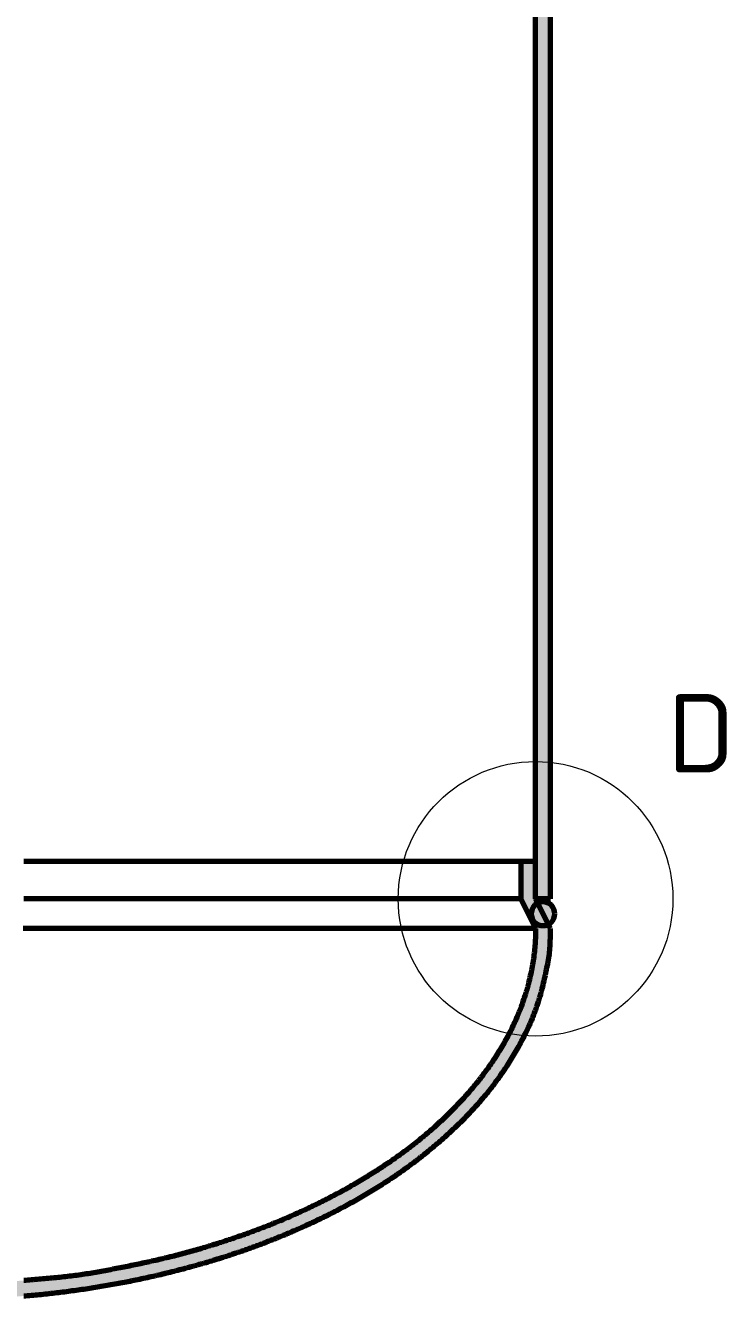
# Model space of a CAD drawing. Header units: millimetres. Extents: x 0 to 1554, y 0 to 420.
# Drawn here: x 247 to 291.7, y 148 to 229.3 of the extents above; entities that cross this region are included whole.
import ezdxf
from ezdxf.enums import TextEntityAlignment as Align

# ---------------------------------------------------------------- set-up
doc = ezdxf.new("R2010")
doc.units = ezdxf.units.MM
for name, color, linetype, lineweight in [('01-VISIBLE', 7, 'CONTINUOUS', 70), ('05-RAYADO', 8, 'CONTINUOUS', 18), ('06-TEXTO', 7, 'CONTINUOUS', 25), ('08-FINA', 5, 'CONTINUOUS', 18)]:
    doc.layers.add(name, color=color, linetype=linetype, lineweight=lineweight)
doc.styles.add('ISO3098', font='isocpeur.ttf')

msp = doc.modelspace()

# ---------------------------------------------------------------- hatches: boundary and pattern name
at = {"layer": '05-RAYADO'}
h = msp.add_hatch(color=7, dxfattribs=at)
h.dxf.hatch_style = 1
h.paths.add_polyline_path([(279.55, 309.552), (280.5, 309.552), (280.5, 173.552), (279.55, 173.552)])
h = msp.add_hatch(color=7, dxfattribs=at)
h.dxf.hatch_style = 1
h.paths.add_polyline_path([(280.5, 171.652), (280.5, 171.527), (280.499, 171.402), (280.498, 171.277), (280.496, 171.152), (280.494, 171.027), (280.491, 170.902), (280.487, 170.777), (280.482, 170.653), (280.476, 170.528), (280.468, 170.403), (280.458, 170.279), (280.447, 170.154), (280.433, 170.03), (280.416, 169.906), (280.397, 169.783), (280.376, 169.66), (280.353, 169.537), (280.329, 169.414), (280.304, 169.292), (280.279, 169.17), (280.254, 169.047), (280.228, 168.925), (280.202, 168.803), (280.175, 168.681), (280.148, 168.559), (280.121, 168.437), (280.093, 168.315), (280.064, 168.194), (280.035, 168.072), (280.005, 167.951), (279.974, 167.83), (279.943, 167.709), (279.911, 167.588), (279.878, 167.468), (279.844, 167.347), (279.81, 167.227), (279.774, 167.108), (279.737, 166.988), (279.699, 166.869), (279.66, 166.751), (279.62, 166.632), (279.578, 166.515), (279.535, 166.397), (279.492, 166.28), (279.447, 166.164), (279.401, 166.047), (279.354, 165.932), (279.306, 165.816), (279.257, 165.701), (279.207, 165.587), (279.155, 165.473), (279.103, 165.359), (279.051, 165.246), (278.997, 165.134), (278.942, 165.021), (278.887, 164.909), (278.831, 164.798), (278.774, 164.686), (278.716, 164.575), (278.658, 164.465), (278.599, 164.355), (278.54, 164.245), (278.48, 164.135), (278.419, 164.026), (278.357, 163.917), (278.295, 163.809), (278.232, 163.701), (278.169, 163.594), (278.105, 163.486), (278.04, 163.38), (277.975, 163.273), (277.908, 163.167), (277.842, 163.062), (277.774, 162.957), (277.706, 162.852), (277.637, 162.748), (277.568, 162.644), (277.498, 162.54), (277.427, 162.437), (277.355, 162.335), (277.283, 162.233), (277.21, 162.131), (277.137, 162.03), (277.063, 161.93), (276.988, 161.83), (276.913, 161.73), (276.837, 161.631), (276.761, 161.532), (276.684, 161.434), (276.606, 161.336), (276.528, 161.238), (276.449, 161.141), (276.37, 161.045), (276.29, 160.949), (276.209, 160.853), (276.128, 160.758), (276.047, 160.663), (275.965, 160.569), (275.883, 160.475), (275.8, 160.382), (275.716, 160.289), (275.632, 160.196), (275.548, 160.104), (275.463, 160.012), (275.378, 159.921), (275.292, 159.83), (275.206, 159.74), (275.119, 159.65), (275.032, 159.56), (274.945, 159.471), (274.857, 159.383), (274.768, 159.294), (274.679, 159.207), (274.59, 159.119), (274.5, 159.032), (274.41, 158.946), (274.32, 158.86), (274.229, 158.774), (274.137, 158.689), (274.046, 158.604), (273.953, 158.52), (273.861, 158.436), (273.768, 158.352), (273.675, 158.269), (273.581, 158.186), (273.487, 158.104), (273.393, 158.022), (273.298, 157.941), (273.203, 157.86), (273.107, 157.779), (273.011, 157.699), (272.915, 157.62), (272.819, 157.54), (272.722, 157.461), (272.625, 157.383), (272.527, 157.305), (272.429, 157.227), (272.331, 157.15), (272.233, 157.073), (272.134, 156.997), (272.035, 156.921), (271.935, 156.845), (271.836, 156.77), (271.736, 156.695), (271.635, 156.62), (271.535, 156.546), (271.434, 156.473), (271.333, 156.399), (271.231, 156.327), (271.129, 156.254), (271.027, 156.182), (270.925, 156.11), (270.823, 156.039), (270.72, 155.968), (270.617, 155.898), (270.513, 155.827), (270.41, 155.758), (270.306, 155.688), (270.202, 155.619), (270.097, 155.551), (269.993, 155.482), (269.888, 155.415), (269.783, 155.347), (269.677, 155.28), (269.572, 155.213), (269.466, 155.147), (269.36, 155.081), (269.253, 155.015), (269.147, 154.95), (269.04, 154.885), (268.933, 154.821), (268.826, 154.756), (268.719, 154.693), (268.611, 154.629), (268.503, 154.566), (268.395, 154.503), (268.287, 154.441), (268.178, 154.379), (268.07, 154.317), (267.961, 154.256), (267.852, 154.195), (267.743, 154.135), (267.633, 154.074), (267.523, 154.014), (267.414, 153.955), (267.304, 153.896), (267.193, 153.837), (267.083, 153.778), (266.972, 153.72), (266.862, 153.663), (266.751, 153.605), (266.64, 153.548), (266.528, 153.491), (266.417, 153.435), (266.305, 153.379), (266.193, 153.323), (266.082, 153.268), (265.969, 153.213), (265.857, 153.158), (265.745, 153.103), (265.632, 153.049), (265.519, 152.996), (265.406, 152.942), (265.293, 152.889), (265.18, 152.836), (265.067, 152.784), (264.953, 152.732), (264.839, 152.68), (264.725, 152.629), (264.612, 152.578), (264.497, 152.527), (264.383, 152.476), (264.269, 152.426), (264.154, 152.376), (264.039, 152.327), (263.925, 152.278), (263.81, 152.229), (263.695, 152.18), (263.579, 152.132), (263.464, 152.084), (263.348, 152.037), (263.233, 151.989), (263.117, 151.942), (263.001, 151.896), (262.885, 151.849), (262.769, 151.803), (262.653, 151.757), (262.536, 151.712), (262.42, 151.667), (262.303, 151.622), (262.187, 151.578), (262.07, 151.533), (261.953, 151.489), (261.836, 151.446), (261.719, 151.402), (261.601, 151.359), (261.484, 151.317), (261.366, 151.274), (261.249, 151.232), (261.131, 151.19), (261.013, 151.149), (260.895, 151.108), (260.777, 151.067), (260.659, 151.026), (260.541, 150.986), (260.423, 150.946), (260.304, 150.906), (260.186, 150.867), (260.067, 150.828), (259.948, 150.789), (259.829, 150.75), (259.711, 150.712), (259.592, 150.674), (259.472, 150.636), (259.353, 150.599), (259.234, 150.562), (259.115, 150.525), (258.995, 150.488), (258.876, 150.452), (258.756, 150.416), (258.636, 150.38), (258.517, 150.345), (258.397, 150.31), (258.277, 150.275), (258.157, 150.24), (258.037, 150.206), (257.916, 150.172), (257.796, 150.138), (257.676, 150.105), (257.555, 150.071), (257.435, 150.039), (257.314, 150.006), (257.194, 149.974), (257.073, 149.941), (256.952, 149.91), (256.831, 149.878), (256.71, 149.847), (256.589, 149.816), (256.468, 149.785), (256.347, 149.755), (256.226, 149.725), (256.104, 149.695), (255.983, 149.665), (255.862, 149.636), (255.74, 149.607), (255.619, 149.578), (255.497, 149.549), (255.375, 149.521), (255.253, 149.493), (255.132, 149.465), (255.01, 149.438), (254.888, 149.411), (254.766, 149.384), (254.644, 149.357), (254.522, 149.331), (254.4, 149.305), (254.277, 149.279), (254.155, 149.253), (254.033, 149.228), (253.91, 149.203), (253.788, 149.178), (253.665, 149.153), (253.543, 149.129), (253.42, 149.105), (253.298, 149.081), (253.175, 149.058), (253.052, 149.034), (252.93, 149.012), (252.807, 148.989), (252.684, 148.966), (252.561, 148.944), (252.438, 148.922), (252.315, 148.9), (252.192, 148.879), (252.069, 148.858), (251.946, 148.837), (251.822, 148.816), (251.699, 148.796), (251.576, 148.776), (251.452, 148.756), (251.329, 148.736), (251.206, 148.717), (251.082, 148.698), (250.959, 148.679), (250.835, 148.66), (250.712, 148.642), (250.588, 148.624), (250.464, 148.606), (250.341, 148.588), (250.217, 148.571), (250.093, 148.554), (249.969, 148.537), (249.846, 148.52), (249.722, 148.504), (249.598, 148.488), (249.474, 148.472), (249.35, 148.456), (249.226, 148.441), (249.102, 148.426), (248.978, 148.411), (248.854, 148.397), (248.73, 148.382), (248.606, 148.368), (248.482, 148.354), (248.357, 148.341), (248.233, 148.327), (248.109, 148.314), (247.985, 148.301), (247.86, 148.289), (247.736, 148.276), (247.612, 148.264), (247.487, 148.253), (247.363, 148.241), (247.239, 148.23), (247.114, 148.218), (246.99, 148.208), (246.865, 148.197), (246.741, 148.187), (246.616, 148.176), (246.492, 148.167), (246.367, 148.157), (246.243, 148.148), (246.118, 148.138), (245.993, 148.129), (245.869, 148.121), (245.744, 148.112), (245.62, 148.104), (245.495, 148.096), (245.37, 148.089), (245.246, 148.081), (245.121, 148.074), (244.996, 148.067), (244.871, 148.06), (244.747, 148.054), (244.622, 148.048), (244.497, 148.042), (244.372, 148.036), (244.247, 148.031), (244.123, 148.025), (243.998, 148.02), (243.873, 148.016), (243.748, 148.011), (243.623, 148.007), (243.498, 148.003), (243.374, 147.999), (243.249, 147.996), (243.124, 147.992), (242.999, 147.989), (242.874, 147.986), (242.749, 147.984), (242.624, 147.982), (242.499, 147.98), (242.374, 147.978), (242.25, 147.976), (242.125, 147.975), (242, 147.974), (241.875, 147.973), (241.75, 147.972), (241.625, 147.972), (241.5, 147.972), (241.375, 147.972), (241.25, 147.972), (241.125, 147.973), (241, 147.974), (240.875, 147.975), (240.75, 147.976), (240.626, 147.978), (240.501, 147.98), (240.376, 147.982), (240.251, 147.984), (240.126, 147.986), (240.001, 147.989), (239.876, 147.992), (239.751, 147.996), (239.626, 147.999), (239.502, 148.003), (239.377, 148.007), (239.252, 148.011), (239.127, 148.016), (239.002, 148.02), (238.877, 148.025), (238.753, 148.031), (238.628, 148.036), (238.503, 148.042), (238.378, 148.048), (238.253, 148.054), (238.129, 148.06), (238.004, 148.067), (237.879, 148.074), (237.754, 148.081), (237.63, 148.089), (237.505, 148.096), (237.38, 148.104), (237.256, 148.112), (237.131, 148.121), (237.007, 148.129), (236.882, 148.138), (236.757, 148.148), (236.633, 148.157), (236.508, 148.167), (236.384, 148.176), (236.259, 148.187), (236.135, 148.197), (236.01, 148.208), (235.886, 148.218), (235.761, 148.23), (235.637, 148.241), (235.513, 148.253), (235.388, 148.264), (235.264, 148.276), (235.14, 148.289), (235.015, 148.301), (234.891, 148.314), (234.767, 148.327), (234.643, 148.341), (234.518, 148.354), (234.394, 148.368), (234.27, 148.382), (234.146, 148.397), (234.022, 148.411), (233.898, 148.426), (233.774, 148.441), (233.65, 148.456), (233.526, 148.472), (233.402, 148.488), (233.278, 148.504), (233.154, 148.52), (233.031, 148.537), (232.907, 148.554), (232.783, 148.571), (232.659, 148.588), (232.536, 148.606), (232.412, 148.624), (232.288, 148.642), (232.165, 148.66), (232.041, 148.679), (231.918, 148.698), (231.794, 148.717), (231.671, 148.736), (231.548, 148.756), (231.424, 148.776), (231.301, 148.796), (231.178, 148.816), (231.054, 148.837), (230.931, 148.858), (230.808, 148.879), (230.685, 148.9), (230.562, 148.922), (230.439, 148.944), (230.316, 148.966), (230.193, 148.989), (230.07, 149.012), (229.948, 149.034), (229.825, 149.058), (229.702, 149.081), (229.58, 149.105), (229.457, 149.129), (229.335, 149.153), (229.212, 149.178), (229.09, 149.203), (228.967, 149.228), (228.845, 149.253), (228.723, 149.279), (228.6, 149.305), (228.478, 149.331), (228.356, 149.357), (228.234, 149.384), (228.112, 149.411), (227.99, 149.438), (227.868, 149.465), (227.747, 149.493), (227.625, 149.521), (227.503, 149.549), (227.381, 149.578), (227.26, 149.607), (227.138, 149.636), (227.017, 149.665), (226.896, 149.695), (226.774, 149.725), (226.653, 149.755), (226.532, 149.785), (226.411, 149.816), (226.29, 149.847), (226.169, 149.878), (226.048, 149.91), (225.927, 149.941), (225.806, 149.974), (225.686, 150.006), (225.565, 150.039), (225.445, 150.071), (225.324, 150.105), (225.204, 150.138), (225.084, 150.172), (224.963, 150.206), (224.843, 150.24), (224.723, 150.275), (224.603, 150.31), (224.483, 150.345), (224.364, 150.38), (224.244, 150.416), (224.124, 150.452), (224.005, 150.488), (223.885, 150.525), (223.766, 150.562), (223.647, 150.599), (223.528, 150.636), (223.408, 150.674), (223.289, 150.712), (223.171, 150.75), (223.052, 150.789), (222.933, 150.828), (222.814, 150.867), (222.696, 150.906), (222.577, 150.946), (222.459, 150.986), (222.341, 151.026), (222.223, 151.067), (222.105, 151.108), (221.987, 151.149), (221.869, 151.19), (221.751, 151.232), (221.634, 151.274), (221.516, 151.317), (221.399, 151.359), (221.281, 151.402), (221.164, 151.446), (221.047, 151.489), (220.93, 151.533), (220.813, 151.578), (220.697, 151.622), (220.58, 151.667), (220.464, 151.712), (220.347, 151.757), (220.231, 151.803), (220.115, 151.849), (219.999, 151.896), (219.883, 151.942), (219.767, 151.989), (219.652, 152.037), (219.536, 152.084), (219.421, 152.132), (219.305, 152.18), (219.19, 152.229), (219.075, 152.278), (218.961, 152.327), (218.846, 152.376), (218.731, 152.426), (218.617, 152.476), (218.503, 152.527), (218.388, 152.578), (218.275, 152.629), (218.161, 152.68), (218.047, 152.732), (217.933, 152.784), (217.82, 152.836), (217.707, 152.889), (217.594, 152.942), (217.481, 152.996), (217.368, 153.049), (217.255, 153.103), (217.143, 153.158), (217.031, 153.213), (216.918, 153.268), (216.807, 153.323), (216.695, 153.379), (216.583, 153.435), (216.472, 153.491), (216.36, 153.548), (216.249, 153.605), (216.138, 153.663), (216.028, 153.72), (215.917, 153.778), (215.807, 153.837), (215.696, 153.896), (215.586, 153.955), (215.477, 154.014), (215.367, 154.074), (215.257, 154.135), (215.148, 154.195), (215.039, 154.256), (214.93, 154.317), (214.822, 154.379), (214.713, 154.441), (214.605, 154.503), (214.497, 154.566), (214.389, 154.629), (214.281, 154.693), (214.174, 154.756), (214.067, 154.821), (213.96, 154.885), (213.853, 154.95), (213.747, 155.015), (213.64, 155.081), (213.534, 155.147), (213.428, 155.213), (213.323, 155.28), (213.217, 155.347), (213.112, 155.415), (213.007, 155.482), (212.903, 155.551), (212.798, 155.619), (212.694, 155.688), (212.59, 155.758), (212.487, 155.827), (212.383, 155.898), (212.28, 155.968), (212.177, 156.039), (212.075, 156.11), (211.973, 156.182), (211.871, 156.254), (211.769, 156.327), (211.667, 156.399), (211.566, 156.473), (211.465, 156.546), (211.365, 156.62), (211.264, 156.695), (211.164, 156.77), (211.065, 156.845), (210.965, 156.921), (210.866, 156.997), (210.767, 157.073), (210.669, 157.15), (210.571, 157.227), (210.473, 157.305), (210.375, 157.383), (210.278, 157.461), (210.181, 157.54), (210.085, 157.62), (209.989, 157.699), (209.893, 157.779), (209.797, 157.86), (209.702, 157.941), (209.607, 158.022), (209.513, 158.104), (209.419, 158.186), (209.325, 158.269), (209.232, 158.352), (209.139, 158.436), (209.047, 158.52), (208.954, 158.604), (208.863, 158.689), (208.771, 158.774), (208.68, 158.86), (208.59, 158.946), (208.5, 159.032), (208.41, 159.119), (208.321, 159.207), (208.232, 159.294), (208.143, 159.383), (208.055, 159.471), (207.968, 159.56), (207.881, 159.65), (207.794, 159.74), (207.708, 159.83), (207.622, 159.921), (207.537, 160.012), (207.452, 160.104), (207.368, 160.196), (207.284, 160.289), (207.2, 160.382), (207.117, 160.475), (207.035, 160.569), (206.953, 160.663), (206.872, 160.758), (206.791, 160.853), (206.71, 160.949), (206.63, 161.045), (206.551, 161.141), (206.472, 161.238), (206.394, 161.336), (206.316, 161.434), (206.239, 161.532), (206.163, 161.631), (206.087, 161.73), (206.012, 161.83), (205.937, 161.93), (205.863, 162.03), (205.79, 162.131), (205.717, 162.233), (205.645, 162.335), (205.573, 162.437), (205.502, 162.54), (205.432, 162.644), (205.363, 162.748), (205.294, 162.852), (205.226, 162.957), (205.158, 163.062), (205.092, 163.167), (205.025, 163.273), (204.96, 163.38), (204.895, 163.486), (204.831, 163.594), (204.768, 163.701), (204.705, 163.809), (204.643, 163.917), (204.581, 164.026), (204.52, 164.135), (204.46, 164.245), (204.401, 164.355), (204.342, 164.465), (204.284, 164.575), (204.226, 164.686), (204.169, 164.798), (204.113, 164.909), (204.058, 165.021), (204.003, 165.134), (203.949, 165.246), (203.897, 165.359), (203.845, 165.473), (203.793, 165.587), (203.743, 165.701), (203.694, 165.816), (203.646, 165.932), (203.599, 166.047), (203.553, 166.164), (203.508, 166.28), (203.465, 166.397), (203.422, 166.515), (203.38, 166.632), (203.34, 166.751), (203.301, 166.869), (203.263, 166.988), (203.226, 167.108), (203.19, 167.227), (203.156, 167.347), (203.122, 167.468), (203.089, 167.588), (203.057, 167.709), (203.026, 167.83), (202.995, 167.951), (202.965, 168.072), (202.936, 168.194), (202.907, 168.315), (202.879, 168.437), (202.852, 168.559), (202.825, 168.681), (202.798, 168.803), (202.772, 168.925), (202.746, 169.047), (202.721, 169.17), (202.696, 169.292), (202.671, 169.414), (202.647, 169.537), (202.624, 169.66), (202.603, 169.783), (202.584, 169.906), (202.567, 170.03), (202.553, 170.154), (202.542, 170.279), (202.532, 170.403), (202.524, 170.528), (202.518, 170.653), (202.513, 170.777), (202.509, 170.902), (202.506, 171.027), (202.504, 171.152), (202.502, 171.277), (202.501, 171.402), (202.5, 171.527), (202.5, 171.652), (203.45, 173.552), (203.45, 175.927), (204.4, 175.927), (204.4, 173.552), (203.45, 171.652), (203.451, 171.53), (203.452, 171.409), (203.455, 171.288), (203.459, 171.166), (203.463, 171.045), (203.469, 170.924), (203.476, 170.802), (203.484, 170.681), (203.494, 170.56), (203.504, 170.439), (203.515, 170.318), (203.528, 170.197), (203.541, 170.077), (203.556, 169.956), (203.571, 169.836), (203.588, 169.715), (203.606, 169.595), (203.625, 169.475), (203.645, 169.356), (203.666, 169.236), (203.688, 169.116), (203.711, 168.997), (203.735, 168.878), (203.76, 168.759), (203.786, 168.641), (203.813, 168.522), (203.841, 168.404), (203.87, 168.286), (203.9, 168.169), (203.931, 168.051), (203.963, 167.934), (203.996, 167.817), (204.029, 167.701), (204.064, 167.584), (204.1, 167.468), (204.137, 167.352), (204.175, 167.237), (204.213, 167.122), (204.253, 167.007), (204.293, 166.893), (204.335, 166.778), (204.377, 166.665), (204.42, 166.551), (204.464, 166.438), (204.509, 166.325), (204.555, 166.213), (204.602, 166.101), (204.65, 165.989), (204.698, 165.878), (204.747, 165.767), (204.798, 165.656), (204.849, 165.546), (204.9, 165.436), (204.953, 165.327), (205.006, 165.218), (205.06, 165.109), (205.115, 165.001), (205.171, 164.893), (205.228, 164.785), (205.285, 164.678), (205.343, 164.572), (205.402, 164.465), (205.461, 164.359), (205.522, 164.254), (205.583, 164.149), (205.644, 164.044), (205.707, 163.94), (205.77, 163.836), (205.834, 163.733), (205.898, 163.63), (205.963, 163.528), (206.029, 163.426), (206.096, 163.324), (206.163, 163.223), (206.231, 163.122), (206.299, 163.022), (206.368, 162.922), (206.438, 162.823), (206.508, 162.724), (206.579, 162.625), (206.651, 162.527), (206.723, 162.429), (206.795, 162.332), (206.869, 162.235), (206.943, 162.139), (207.017, 162.043), (207.092, 161.947), (207.168, 161.852), (207.244, 161.758), (207.321, 161.664), (207.398, 161.57), (207.475, 161.477), (207.554, 161.384), (207.633, 161.291), (207.712, 161.199), (207.792, 161.108), (207.872, 161.017), (207.953, 160.926), (208.034, 160.836), (208.116, 160.746), (208.198, 160.657), (208.281, 160.568), (208.364, 160.479), (208.447, 160.391), (208.532, 160.304), (208.616, 160.216), (208.701, 160.13), (208.786, 160.043), (208.872, 159.957), (208.959, 159.872), (209.045, 159.787), (209.132, 159.702), (209.22, 159.618), (209.308, 159.534), (209.396, 159.451), (209.485, 159.368), (209.574, 159.286), (209.663, 159.204), (209.753, 159.122), (209.844, 159.041), (209.934, 158.96), (210.025, 158.879), (210.117, 158.799), (210.208, 158.72), (210.3, 158.641), (210.393, 158.562), (210.486, 158.484), (210.579, 158.406), (210.672, 158.328), (210.766, 158.251), (210.86, 158.174), (210.955, 158.098), (211.049, 158.022), (211.145, 157.947), (211.24, 157.872), (211.336, 157.797), (211.432, 157.723), (211.528, 157.649), (211.625, 157.575), (211.722, 157.502), (211.819, 157.429), (211.917, 157.357), (212.014, 157.285), (212.112, 157.213), (212.211, 157.142), (212.31, 157.071), (212.408, 157.001), (212.508, 156.931), (212.607, 156.861), (212.707, 156.792), (212.807, 156.723), (212.907, 156.655), (213.008, 156.587), (213.109, 156.519), (213.21, 156.452), (213.311, 156.385), (213.412, 156.318), (213.514, 156.252), (213.616, 156.186), (213.718, 156.12), (213.821, 156.055), (213.924, 155.99), (214.026, 155.926), (214.13, 155.862), (214.233, 155.798), (214.337, 155.735), (214.44, 155.672), (214.545, 155.609), (214.649, 155.547), (214.753, 155.485), (214.858, 155.423), (214.963, 155.362), (215.068, 155.301), (215.173, 155.241), (215.279, 155.181), (215.384, 155.121), (215.49, 155.061), (215.596, 155.002), (215.703, 154.944), (215.809, 154.885), (215.916, 154.827), (216.022, 154.769), (216.129, 154.712), (216.237, 154.655), (216.344, 154.598), (216.452, 154.542), (216.559, 154.486), (216.667, 154.43), (216.775, 154.375), (216.883, 154.319), (216.992, 154.265), (217.1, 154.21), (217.209, 154.156), (217.318, 154.102), (217.427, 154.049), (217.536, 153.996), (217.646, 153.943), (217.755, 153.891), (217.865, 153.839), (217.975, 153.787), (218.085, 153.735), (218.195, 153.684), (218.305, 153.633), (218.415, 153.583), (218.526, 153.532), (218.637, 153.482), (218.748, 153.433), (218.859, 153.384), (218.97, 153.335), (219.081, 153.286), (219.192, 153.238), (219.304, 153.19), (219.416, 153.142), (219.527, 153.094), (219.639, 153.047), (219.751, 153.001), (219.863, 152.954), (219.976, 152.908), (220.088, 152.862), (220.201, 152.817), (220.314, 152.771), (220.426, 152.726), (220.539, 152.682), (220.652, 152.637), (220.765, 152.593), (220.879, 152.55), (220.992, 152.506), (221.106, 152.463), (221.219, 152.42), (221.333, 152.377), (221.447, 152.335), (221.561, 152.293), (221.675, 152.251), (221.789, 152.21), (221.903, 152.169), (222.018, 152.128), (222.132, 152.087), (222.247, 152.047), (222.361, 152.007), (222.476, 151.967), (222.591, 151.928), (222.706, 151.889), (222.821, 151.85), (222.936, 151.811), (223.051, 151.773), (223.166, 151.735), (223.282, 151.697), (223.397, 151.659), (223.513, 151.622), (223.628, 151.585), (223.744, 151.548), (223.86, 151.512), (223.976, 151.475), (224.092, 151.439), (224.208, 151.404), (224.324, 151.368), (224.44, 151.333), (224.557, 151.298), (224.673, 151.264), (224.79, 151.229), (224.906, 151.195), (225.023, 151.161), (225.139, 151.128), (225.256, 151.095), (225.373, 151.062), (225.49, 151.029), (225.607, 150.997), (225.724, 150.965), (225.842, 150.933), (225.959, 150.902), (226.076, 150.871), (226.194, 150.84), (226.311, 150.81), (226.429, 150.779), (226.547, 150.749), (226.664, 150.72), (226.782, 150.69), (226.9, 150.661), (227.018, 150.633), (227.136, 150.604), (227.254, 150.576), (227.372, 150.548), (227.491, 150.521), (227.609, 150.493), (227.727, 150.466), (227.846, 150.44), (227.964, 150.413), (228.083, 150.387), (228.201, 150.36), (228.32, 150.335), (228.439, 150.309), (228.558, 150.283), (228.676, 150.258), (228.795, 150.233), (228.914, 150.208), (229.033, 150.183), (229.152, 150.159), (229.271, 150.134), (229.39, 150.11), (229.509, 150.086), (229.628, 150.062), (229.747, 150.039), (229.866, 150.015), (229.985, 149.992), (230.104, 149.968), (230.224, 149.945), (230.343, 149.922), (230.462, 149.899), (230.581, 149.876), (230.701, 149.854), (230.82, 149.831), (230.939, 149.809), (231.059, 149.787), (231.178, 149.765), (231.298, 149.744), (231.417, 149.722), (231.537, 149.702), (231.657, 149.681), (231.776, 149.661), (231.896, 149.641), (232.016, 149.622), (232.136, 149.603), (232.256, 149.585), (232.376, 149.567), (232.496, 149.549), (232.617, 149.532), (232.737, 149.515), (232.857, 149.499), (232.978, 149.483), (233.098, 149.468), (233.219, 149.453), (233.339, 149.438), (233.46, 149.424), (233.58, 149.411), (233.701, 149.397), (233.822, 149.384), (233.943, 149.372), (234.064, 149.36), (234.184, 149.348), (234.305, 149.337), (234.426, 149.325), (234.547, 149.315), (234.668, 149.304), (234.789, 149.293), (234.91, 149.283), (235.031, 149.273), (235.152, 149.263), (235.273, 149.253), (235.394, 149.243), (235.515, 149.234), (235.636, 149.224), (235.757, 149.215), (235.878, 149.205), (236, 149.196), (236.121, 149.187), (236.242, 149.177), (236.363, 149.168), (236.484, 149.159), (236.605, 149.149), (236.726, 149.14), (236.847, 149.13), (236.968, 149.12), (237.089, 149.11), (237.21, 149.099), (237.331, 149.088), (237.452, 149.076), (237.572, 149.062), (237.693, 149.046), (237.81, 149.016), (237.858, 148.956), (237.979, 148.947), (238.1, 148.942), (238.221, 148.938), (238.343, 148.936), (238.464, 148.934), (238.586, 148.932), (238.707, 148.931), (238.828, 148.929), (238.95, 148.928), (239.071, 148.928), (239.193, 148.927), (239.314, 148.926), (239.436, 148.925), (239.557, 148.925), (239.678, 148.924), (239.8, 148.924), (239.921, 148.924), (240.043, 148.923), (240.164, 148.923), (240.286, 148.923), (240.407, 148.923), (240.529, 148.922), (240.65, 148.922), (240.771, 148.922), (240.893, 148.922), (241.014, 148.922), (241.136, 148.922), (241.257, 148.922), (241.379, 148.922), (241.5, 148.922), (241.621, 148.922), (241.743, 148.922), (241.864, 148.922), (241.986, 148.922), (242.107, 148.922), (242.228, 148.922), (242.35, 148.922), (242.471, 148.922), (242.593, 148.923), (242.714, 148.923), (242.836, 148.923), (242.957, 148.923), (243.079, 148.924), (243.2, 148.924), (243.321, 148.924), (243.443, 148.925), (243.564, 148.925), (243.686, 148.926), (243.807, 148.927), (243.929, 148.928), (244.05, 148.928), (244.171, 148.929), (244.293, 148.931), (244.414, 148.932), (244.536, 148.934), (244.657, 148.936), (244.779, 148.938), (244.9, 148.942), (245.021, 148.947), (245.142, 148.956), (245.19, 149.016), (245.307, 149.046), (245.427, 149.062), (245.548, 149.076), (245.669, 149.088), (245.79, 149.099), (245.911, 149.11), (246.032, 149.12), (246.153, 149.13), (246.274, 149.14), (246.395, 149.149), (246.516, 149.159), (246.637, 149.168), (246.758, 149.177), (246.879, 149.187), (247, 149.196), (247.121, 149.205), (247.243, 149.215), (247.364, 149.224), (247.485, 149.234), (247.606, 149.243), (247.727, 149.253), (247.848, 149.263), (247.969, 149.273), (248.09, 149.283), (248.211, 149.293), (248.332, 149.304), (248.453, 149.315), (248.574, 149.325), (248.695, 149.337), (248.816, 149.348), (248.936, 149.36), (249.057, 149.372), (249.178, 149.384), (249.299, 149.397), (249.419, 149.411), (249.54, 149.424), (249.661, 149.438), (249.781, 149.453), (249.902, 149.468), (250.022, 149.483), (250.143, 149.499), (250.263, 149.515), (250.383, 149.532), (250.504, 149.549), (250.624, 149.567), (250.744, 149.585), (250.864, 149.603), (250.984, 149.622), (251.104, 149.641), (251.223, 149.661), (251.343, 149.681), (251.463, 149.702), (251.583, 149.722), (251.702, 149.744), (251.822, 149.765), (251.941, 149.787), (252.061, 149.809), (252.18, 149.831), (252.299, 149.854), (252.419, 149.876), (252.538, 149.899), (252.657, 149.922), (252.776, 149.945), (252.895, 149.968), (253.015, 149.992), (253.134, 150.015), (253.253, 150.039), (253.372, 150.062), (253.491, 150.086), (253.61, 150.11), (253.729, 150.134), (253.848, 150.159), (253.967, 150.183), (254.086, 150.208), (254.205, 150.233), (254.324, 150.258), (254.442, 150.283), (254.561, 150.309), (254.68, 150.334), (254.798, 150.36), (254.917, 150.387), (255.036, 150.413), (255.154, 150.439), (255.272, 150.466), (255.391, 150.493), (255.509, 150.521), (255.627, 150.548), (255.746, 150.576), (255.864, 150.604), (255.982, 150.633), (256.1, 150.661), (256.218, 150.69), (256.336, 150.72), (256.453, 150.749), (256.571, 150.779), (256.689, 150.81), (256.806, 150.84), (256.924, 150.871), (257.041, 150.902), (257.158, 150.933), (257.276, 150.965), (257.393, 150.997), (257.51, 151.029), (257.627, 151.062), (257.744, 151.095), (257.86, 151.128), (257.977, 151.161), (258.094, 151.195), (258.21, 151.229), (258.327, 151.264), (258.443, 151.298), (258.56, 151.333), (258.676, 151.368), (258.792, 151.404), (258.908, 151.439), (259.024, 151.475), (259.14, 151.512), (259.256, 151.548), (259.371, 151.585), (259.487, 151.622), (259.603, 151.659), (259.718, 151.697), (259.834, 151.735), (259.949, 151.773), (260.064, 151.811), (260.179, 151.85), (260.294, 151.889), (260.409, 151.928), (260.524, 151.967), (260.639, 152.007), (260.753, 152.047), (260.868, 152.087), (260.982, 152.128), (261.097, 152.169), (261.211, 152.21), (261.325, 152.251), (261.439, 152.293), (261.553, 152.335), (261.667, 152.377), (261.781, 152.42), (261.894, 152.463), (262.008, 152.506), (262.121, 152.549), (262.234, 152.593), (262.348, 152.637), (262.461, 152.682), (262.574, 152.726), (262.686, 152.771), (262.799, 152.816), (262.912, 152.862), (263.024, 152.908), (263.136, 152.954), (263.249, 153.001), (263.361, 153.047), (263.473, 153.094), (263.584, 153.142), (263.696, 153.19), (263.808, 153.238), (263.919, 153.286), (264.03, 153.335), (264.141, 153.384), (264.252, 153.433), (264.363, 153.482), (264.474, 153.532), (264.584, 153.583), (264.695, 153.633), (264.805, 153.684), (264.915, 153.735), (265.025, 153.787), (265.135, 153.839), (265.245, 153.891), (265.354, 153.943), (265.464, 153.996), (265.573, 154.049), (265.682, 154.102), (265.791, 154.156), (265.899, 154.21), (266.008, 154.265), (266.116, 154.319), (266.225, 154.375), (266.333, 154.43), (266.441, 154.486), (266.548, 154.542), (266.656, 154.598), (266.763, 154.655), (266.87, 154.712), (266.977, 154.769), (267.084, 154.827), (267.191, 154.885), (267.297, 154.944), (267.404, 155.002), (267.51, 155.061), (267.616, 155.121), (267.721, 155.181), (267.827, 155.241), (267.932, 155.301), (268.037, 155.362), (268.142, 155.423), (268.247, 155.485), (268.351, 155.547), (268.455, 155.609), (268.559, 155.672), (268.663, 155.735), (268.767, 155.798), (268.87, 155.862), (268.973, 155.926), (269.076, 155.99), (269.179, 156.055), (269.282, 156.12), (269.384, 156.186), (269.486, 156.252), (269.588, 156.318), (269.689, 156.385), (269.79, 156.452), (269.891, 156.519), (269.992, 156.587), (270.093, 156.655), (270.193, 156.723), (270.293, 156.792), (270.393, 156.861), (270.492, 156.931), (270.591, 157.001), (270.69, 157.071), (270.789, 157.142), (270.887, 157.213), (270.986, 157.285), (271.083, 157.357), (271.181, 157.429), (271.278, 157.502), (271.375, 157.575), (271.472, 157.649), (271.568, 157.723), (271.664, 157.797), (271.76, 157.872), (271.855, 157.947), (271.95, 158.022), (272.045, 158.098), (272.14, 158.174), (272.234, 158.251), (272.328, 158.328), (272.421, 158.406), (272.514, 158.484), (272.607, 158.562), (272.7, 158.641), (272.792, 158.72), (272.883, 158.799), (272.975, 158.879), (273.066, 158.96), (273.156, 159.041), (273.247, 159.122), (273.337, 159.204), (273.426, 159.286), (273.515, 159.368), (273.604, 159.451), (273.692, 159.534), (273.78, 159.618), (273.868, 159.702), (273.955, 159.787), (274.041, 159.872), (274.128, 159.957), (274.214, 160.043), (274.299, 160.13), (274.384, 160.216), (274.468, 160.304), (274.553, 160.391), (274.636, 160.479), (274.719, 160.568), (274.802, 160.657), (274.884, 160.746), (274.966, 160.836), (275.047, 160.926), (275.128, 161.017), (275.208, 161.108), (275.288, 161.199), (275.367, 161.291), (275.446, 161.384), (275.524, 161.476), (275.602, 161.57), (275.679, 161.664), (275.756, 161.758), (275.832, 161.852), (275.908, 161.947), (275.983, 162.043), (276.057, 162.139), (276.131, 162.235), (276.204, 162.332), (276.277, 162.429), (276.349, 162.527), (276.421, 162.625), (276.492, 162.724), (276.562, 162.823), (276.632, 162.922), (276.701, 163.022), (276.769, 163.122), (276.837, 163.223), (276.904, 163.324), (276.971, 163.426), (277.037, 163.528), (277.102, 163.63), (277.166, 163.733), (277.23, 163.836), (277.293, 163.94), (277.356, 164.044), (277.417, 164.149), (277.478, 164.254), (277.539, 164.359), (277.598, 164.465), (277.657, 164.571), (277.715, 164.678), (277.772, 164.785), (277.829, 164.893), (277.885, 165.001), (277.94, 165.109), (277.994, 165.218), (278.047, 165.327), (278.1, 165.436), (278.151, 165.546), (278.202, 165.656), (278.253, 165.767), (278.302, 165.878), (278.35, 165.989), (278.398, 166.101), (278.445, 166.213), (278.491, 166.325), (278.536, 166.438), (278.58, 166.551), (278.623, 166.665), (278.665, 166.778), (278.707, 166.893), (278.747, 167.007), (278.787, 167.122), (278.825, 167.237), (278.863, 167.352), (278.9, 167.468), (278.936, 167.584), (278.971, 167.701), (279.004, 167.817), (279.037, 167.934), (279.069, 168.051), (279.1, 168.169), (279.13, 168.286), (279.159, 168.404), (279.187, 168.522), (279.214, 168.641), (279.24, 168.759), (279.265, 168.878), (279.289, 168.997), (279.312, 169.116), (279.334, 169.236), (279.355, 169.356), (279.375, 169.475), (279.394, 169.595), (279.412, 169.715), (279.429, 169.836), (279.444, 169.956), (279.459, 170.077), (279.472, 170.197), (279.485, 170.318), (279.496, 170.439), (279.506, 170.56), (279.516, 170.681), (279.524, 170.802), (279.531, 170.924), (279.537, 171.045), (279.541, 171.166), (279.545, 171.288), (279.548, 171.409), (279.549, 171.53), (279.55, 171.652), (278.6, 173.552), (278.6, 175.927), (279.55, 175.927), (279.55, 173.552)])
h = msp.add_hatch(color=7, dxfattribs=at)
h.dxf.hatch_style = 1
h.paths.add_polyline_path([(280.785, 172.602), (280.784, 172.562), (280.781, 172.522), (280.775, 172.482), (280.768, 172.442), (280.759, 172.403), (280.747, 172.365), (280.734, 172.327), (280.718, 172.29), (280.701, 172.254), (280.682, 172.219), (280.66, 172.185), (280.637, 172.152), (280.613, 172.12), (280.587, 172.09), (280.559, 172.061), (280.53, 172.033), (280.499, 172.008), (280.467, 171.983), (280.434, 171.961), (280.399, 171.94), (280.364, 171.921), (280.327, 171.905), (280.29, 171.89), (280.252, 171.877), (280.214, 171.866), (280.174, 171.857), (280.135, 171.85), (280.095, 171.845), (280.055, 171.842), (280.015, 171.842), (279.975, 171.843), (279.935, 171.847), (279.895, 171.853), (279.856, 171.861), (279.817, 171.871), (279.779, 171.883), (279.741, 171.897), (279.704, 171.913), (279.668, 171.931), (279.633, 171.95), (279.6, 171.972), (279.567, 171.995), (279.536, 172.02), (279.506, 172.047), (279.477, 172.075), (279.45, 172.105), (279.425, 172.136), (279.401, 172.168), (279.379, 172.202), (279.359, 172.236), (279.34, 172.272), (279.324, 172.309), (279.309, 172.346), (279.297, 172.384), (279.286, 172.423), (279.278, 172.462), (279.272, 172.502), (279.267, 172.542), (279.265, 172.582), (279.265, 172.622), (279.267, 172.662), (279.272, 172.702), (279.278, 172.741), (279.286, 172.781), (279.297, 172.819), (279.309, 172.858), (279.324, 172.895), (279.34, 172.932), (279.359, 172.967), (279.379, 173.002), (279.401, 173.035), (279.425, 173.068), (279.45, 173.099), (279.477, 173.128), (279.506, 173.157), (279.536, 173.183), (279.567, 173.208), (279.6, 173.232), (279.633, 173.253), (279.668, 173.273), (279.704, 173.291), (279.741, 173.307), (279.779, 173.321), (279.817, 173.333), (279.856, 173.343), (279.895, 173.351), (279.935, 173.356), (279.975, 173.36), (280.015, 173.362), (280.055, 173.361), (280.095, 173.359), (280.135, 173.354), (280.174, 173.347), (280.214, 173.338), (280.252, 173.327), (280.29, 173.314), (280.327, 173.299), (280.364, 173.282), (280.399, 173.263), (280.434, 173.243), (280.467, 173.22), (280.499, 173.196), (280.53, 173.17), (280.559, 173.143), (280.587, 173.114), (280.613, 173.083), (280.637, 173.052), (280.66, 173.019), (280.682, 172.985), (280.701, 172.949), (280.718, 172.913), (280.734, 172.876), (280.747, 172.839), (280.759, 172.8), (280.768, 172.761), (280.775, 172.722), (280.781, 172.682), (280.784, 172.642)])

# ---------------------------------------------------------------- linework, layer by layer
at = {"layer": '01-VISIBLE'}
for p, q in [((279.55, 173.552), (279.55, 309.552)), ((280.5, 173.552), (280.5, 309.552)), ((279.55, 175.927), (278.6, 175.927)), ((278.6, 175.927), (278.6, 173.552)), ((279.55, 173.552), (279.55, 175.927)), ((278.6, 173.552), (279.55, 171.652)), ((280.5, 173.552), (279.55, 173.552)), ((280.5, 171.652), (279.55, 173.552))]:
    msp.add_line(p, q, dxfattribs=at)
for points in [[(278.6, 175.927), (278.414, 175.927), (278.229, 175.927), (278.043, 175.927), (277.858, 175.927), (277.673, 175.927), (277.487, 175.927), (277.301, 175.927), (277.116, 175.927), (276.93, 175.927), (276.745, 175.927), (276.56, 175.927), (276.374, 175.927), (276.188, 175.927), (276.003, 175.927), (275.817, 175.927), (275.632, 175.927), (275.447, 175.927), (275.261, 175.927), (275.075, 175.927), (274.89, 175.927), (274.704, 175.927), (274.519, 175.927), (274.334, 175.927), (274.148, 175.927), (273.962, 175.927), (273.777, 175.927), (273.591, 175.927), (273.406, 175.927), (273.221, 175.927), (273.035, 175.927), (272.849, 175.927), (272.664, 175.927), (272.478, 175.927), (272.293, 175.927), (272.108, 175.927), (271.922, 175.927), (271.736, 175.927), (271.551, 175.927), (271.365, 175.927), (271.18, 175.927), (270.995, 175.927), (270.809, 175.927), (270.623, 175.927), (270.438, 175.927), (270.252, 175.927), (270.067, 175.927), (269.882, 175.927), (269.696, 175.927), (269.51, 175.927), (269.325, 175.927), (269.139, 175.927), (268.954, 175.927), (268.769, 175.927), (268.583, 175.927), (268.397, 175.927), (268.212, 175.927), (268.026, 175.927), (267.841, 175.927), (267.656, 175.927), (267.47, 175.927), (267.284, 175.927), (267.099, 175.927), (266.913, 175.927), (266.728, 175.927), (266.543, 175.927), (266.357, 175.927), (266.171, 175.927), (265.986, 175.927), (265.8, 175.927), (265.615, 175.927), (265.43, 175.927), (265.244, 175.927), (265.058, 175.927), (264.873, 175.927), (264.688, 175.927), (264.502, 175.927), (264.317, 175.927), (264.131, 175.927), (263.945, 175.927), (263.76, 175.927), (263.575, 175.927), (263.389, 175.927), (263.204, 175.927), (263.018, 175.927), (262.832, 175.927), (262.647, 175.927), (262.462, 175.927), (262.276, 175.927), (262.091, 175.927), (261.905, 175.927), (261.719, 175.927), (261.534, 175.927), (261.349, 175.927), (261.163, 175.927), (260.978, 175.927), (260.792, 175.927), (260.606, 175.927), (260.421, 175.927), (260.236, 175.927), (260.05, 175.927), (259.865, 175.927), (259.679, 175.927), (259.493, 175.927), (259.308, 175.927), (259.123, 175.927), (258.937, 175.927), (258.752, 175.927), (258.566, 175.927), (258.38, 175.927), (258.195, 175.927), (258.01, 175.927), (257.824, 175.927), (257.639, 175.927), (257.453, 175.927), (257.267, 175.927), (257.082, 175.927), (256.897, 175.927), (256.711, 175.927), (256.526, 175.927), (256.34, 175.927), (256.154, 175.927), (255.969, 175.927), (255.784, 175.927), (255.598, 175.927), (255.412, 175.927), (255.227, 175.927), (255.042, 175.927), (254.856, 175.927), (254.671, 175.927), (254.485, 175.927), (254.299, 175.927), (254.114, 175.927), (253.928, 175.927), (253.743, 175.927), (253.558, 175.927), (253.372, 175.927), (253.186, 175.927), (253.001, 175.927), (252.815, 175.927), (252.63, 175.927), (252.445, 175.927), (252.259, 175.927), (252.073, 175.927), (251.888, 175.927), (251.702, 175.927), (251.517, 175.927), (251.332, 175.927), (251.146, 175.927), (250.96, 175.927), (250.775, 175.927), (250.589, 175.927), (250.404, 175.927), (250.219, 175.927), (250.033, 175.927), (249.847, 175.927), (249.662, 175.927), (249.476, 175.927), (249.291, 175.927), (249.105, 175.927), (248.92, 175.927), (248.734, 175.927), (248.549, 175.927), (248.363, 175.927), (248.178, 175.927), (247.992, 175.927), (247.807, 175.927), (247.621, 175.927), (247.436, 175.927), (247.25, 175.927), (247.065, 175.927), (246.879, 175.927)], [(278.6, 173.552), (278.414, 173.552), (278.229, 173.552), (278.043, 173.552), (277.858, 173.552), (277.673, 173.552), (277.487, 173.552), (277.301, 173.552), (277.116, 173.552), (276.93, 173.552), (276.745, 173.552), (276.56, 173.552), (276.374, 173.552), (276.188, 173.552), (276.003, 173.552), (275.817, 173.552), (275.632, 173.552), (275.447, 173.552), (275.261, 173.552), (275.075, 173.552), (274.89, 173.552), (274.704, 173.552), (274.519, 173.552), (274.334, 173.552), (274.148, 173.552), (273.962, 173.552), (273.777, 173.552), (273.591, 173.552), (273.406, 173.552), (273.221, 173.552), (273.035, 173.552), (272.849, 173.552), (272.664, 173.552), (272.478, 173.552), (272.293, 173.552), (272.108, 173.552), (271.922, 173.552), (271.736, 173.552), (271.551, 173.552), (271.365, 173.552), (271.18, 173.552), (270.995, 173.552), (270.809, 173.552), (270.623, 173.552), (270.438, 173.552), (270.252, 173.552), (270.067, 173.552), (269.882, 173.552), (269.696, 173.552), (269.51, 173.552), (269.325, 173.552), (269.139, 173.552), (268.954, 173.552), (268.769, 173.552), (268.583, 173.552), (268.397, 173.552), (268.212, 173.552), (268.026, 173.552), (267.841, 173.552), (267.656, 173.552), (267.47, 173.552), (267.284, 173.552), (267.099, 173.552), (266.913, 173.552), (266.728, 173.552), (266.543, 173.552), (266.357, 173.552), (266.171, 173.552), (265.986, 173.552), (265.8, 173.552), (265.615, 173.552), (265.43, 173.552), (265.244, 173.552), (265.058, 173.552), (264.873, 173.552), (264.688, 173.552), (264.502, 173.552), (264.317, 173.552), (264.131, 173.552), (263.945, 173.552), (263.76, 173.552), (263.575, 173.552), (263.389, 173.552), (263.204, 173.552), (263.018, 173.552), (262.832, 173.552), (262.647, 173.552), (262.462, 173.552), (262.276, 173.552), (262.091, 173.552), (261.905, 173.552), (261.719, 173.552), (261.534, 173.552), (261.349, 173.552), (261.163, 173.552), (260.978, 173.552), (260.792, 173.552), (260.606, 173.552), (260.421, 173.552), (260.236, 173.552), (260.05, 173.552), (259.865, 173.552), (259.679, 173.552), (259.493, 173.552), (259.308, 173.552), (259.123, 173.552), (258.937, 173.552), (258.752, 173.552), (258.566, 173.552), (258.38, 173.552), (258.195, 173.552), (258.01, 173.552), (257.824, 173.552), (257.639, 173.552), (257.453, 173.552), (257.267, 173.552), (257.082, 173.552), (256.897, 173.552), (256.711, 173.552), (256.526, 173.552), (256.34, 173.552), (256.154, 173.552), (255.969, 173.552), (255.784, 173.552), (255.598, 173.552), (255.412, 173.552), (255.227, 173.552), (255.042, 173.552), (254.856, 173.552), (254.671, 173.552), (254.485, 173.552), (254.299, 173.552), (254.114, 173.552), (253.928, 173.552), (253.743, 173.552), (253.558, 173.552), (253.372, 173.552), (253.186, 173.552), (253.001, 173.552), (252.815, 173.552), (252.63, 173.552), (252.445, 173.552), (252.259, 173.552), (252.073, 173.552), (251.888, 173.552), (251.702, 173.552), (251.517, 173.552), (251.332, 173.552), (251.146, 173.552), (250.96, 173.552), (250.775, 173.552), (250.589, 173.552), (250.404, 173.552), (250.219, 173.552), (250.033, 173.552), (249.847, 173.552), (249.662, 173.552), (249.476, 173.552), (249.291, 173.552), (249.105, 173.552), (248.92, 173.552), (248.734, 173.552), (248.549, 173.552), (248.363, 173.552), (248.178, 173.552), (247.992, 173.552), (247.807, 173.552), (247.621, 173.552), (247.436, 173.552), (247.25, 173.552), (247.065, 173.552), (246.879, 173.552)], [(280.025, 173.362), (279.962, 173.362), (279.898, 173.362), (279.835, 173.362), (279.772, 173.362), (279.708, 173.362), (279.645, 173.362)], [(279.55, 171.652), (279.36, 171.652), (279.169, 171.652), (278.979, 171.652), (278.789, 171.652), (278.599, 171.652), (278.409, 171.652), (278.218, 171.652), (278.028, 171.652), (277.838, 171.652), (277.647, 171.652), (277.457, 171.652), (277.267, 171.652), (277.077, 171.652), (276.887, 171.652), (276.696, 171.652), (276.506, 171.652), (276.316, 171.652), (276.125, 171.652), (275.935, 171.652), (275.745, 171.652), (275.555, 171.652), (275.365, 171.652), (275.174, 171.652), (274.984, 171.652), (274.794, 171.652), (274.603, 171.652), (274.413, 171.652), (274.223, 171.652), (274.033, 171.652), (273.842, 171.652), (273.652, 171.652), (273.462, 171.652), (273.272, 171.652), (273.082, 171.652), (272.891, 171.652), (272.701, 171.652), (272.511, 171.652), (272.32, 171.652), (272.13, 171.652), (271.94, 171.652), (271.75, 171.652), (271.56, 171.652), (271.369, 171.652), (271.179, 171.652), (270.989, 171.652), (270.798, 171.652), (270.608, 171.652), (270.418, 171.652), (270.228, 171.652), (270.038, 171.652), (269.847, 171.652), (269.657, 171.652), (269.467, 171.652), (269.276, 171.652), (269.086, 171.652), (268.896, 171.652), (268.706, 171.652), (268.515, 171.652), (268.325, 171.652), (268.135, 171.652), (267.945, 171.652), (267.755, 171.652), (267.564, 171.652), (267.374, 171.652), (267.184, 171.652), (266.993, 171.652), (266.803, 171.652), (266.613, 171.652), (266.423, 171.652), (266.233, 171.652), (266.042, 171.652), (265.852, 171.652), (265.662, 171.652), (265.471, 171.652), (265.281, 171.652), (265.091, 171.652), (264.901, 171.652), (264.711, 171.652), (264.52, 171.652), (264.33, 171.652), (264.14, 171.652), (263.95, 171.652), (263.759, 171.652), (263.569, 171.652), (263.379, 171.652), (263.188, 171.652), (262.998, 171.652), (262.808, 171.652), (262.618, 171.652), (262.428, 171.652), (262.237, 171.652), (262.047, 171.652), (261.857, 171.652), (261.666, 171.652), (261.476, 171.652), (261.286, 171.652), (261.096, 171.652), (260.906, 171.652), (260.715, 171.652), (260.525, 171.652), (260.335, 171.652), (260.144, 171.652), (259.954, 171.652), (259.764, 171.652), (259.574, 171.652), (259.383, 171.652), (259.193, 171.652), (259.003, 171.652), (258.813, 171.652), (258.623, 171.652), (258.432, 171.652), (258.242, 171.652), (258.052, 171.652), (257.861, 171.652), (257.671, 171.652), (257.481, 171.652), (257.291, 171.652), (257.101, 171.652), (256.91, 171.652), (256.72, 171.652), (256.53, 171.652), (256.339, 171.652), (256.149, 171.652), (255.959, 171.652), (255.769, 171.652), (255.578, 171.652), (255.388, 171.652), (255.198, 171.652), (255.008, 171.652), (254.817, 171.652), (254.627, 171.652), (254.437, 171.652), (254.247, 171.652), (254.056, 171.652), (253.866, 171.652), (253.676, 171.652), (253.486, 171.652), (253.295, 171.652), (253.105, 171.652), (252.915, 171.652), (252.725, 171.652), (252.535, 171.652), (252.344, 171.652), (252.154, 171.652), (251.964, 171.652), (251.773, 171.652), (251.583, 171.652), (251.393, 171.652), (251.203, 171.652), (251.012, 171.652), (250.822, 171.652), (250.632, 171.652), (250.442, 171.652), (250.251, 171.652), (250.061, 171.652), (249.871, 171.652), (249.681, 171.652), (249.49, 171.652), (249.3, 171.652), (249.11, 171.652), (248.92, 171.652), (248.73, 171.652), (248.539, 171.652), (248.349, 171.652), (248.159, 171.652), (247.968, 171.652), (247.778, 171.652), (247.588, 171.652), (247.398, 171.652), (247.207, 171.652), (247.017, 171.652), (246.827, 171.652)], [(246.865, 148.197), (246.99, 148.208), (247.114, 148.218), (247.239, 148.23), (247.363, 148.241), (247.487, 148.253), (247.612, 148.264), (247.736, 148.276), (247.86, 148.289), (247.985, 148.301), (248.109, 148.314), (248.233, 148.327), (248.357, 148.341), (248.482, 148.354), (248.606, 148.368), (248.73, 148.382), (248.854, 148.397), (248.978, 148.411), (249.102, 148.426), (249.226, 148.441), (249.35, 148.456), (249.474, 148.472), (249.598, 148.488), (249.722, 148.504), (249.846, 148.52), (249.969, 148.537), (250.093, 148.554), (250.217, 148.571), (250.341, 148.588), (250.464, 148.606), (250.588, 148.624), (250.712, 148.642), (250.835, 148.66), (250.959, 148.679), (251.082, 148.698), (251.206, 148.717), (251.329, 148.736), (251.452, 148.756), (251.576, 148.776), (251.699, 148.796), (251.822, 148.816), (251.946, 148.837), (252.069, 148.858), (252.192, 148.879), (252.315, 148.9), (252.438, 148.922), (252.561, 148.944), (252.684, 148.966), (252.807, 148.989), (252.93, 149.012), (253.052, 149.034), (253.175, 149.058), (253.298, 149.081), (253.42, 149.105), (253.543, 149.129), (253.665, 149.153), (253.788, 149.178), (253.91, 149.203), (254.033, 149.228), (254.155, 149.253), (254.277, 149.279), (254.4, 149.305), (254.522, 149.331), (254.644, 149.357), (254.766, 149.384), (254.888, 149.411), (255.01, 149.438), (255.132, 149.465), (255.253, 149.493), (255.375, 149.521), (255.497, 149.549), (255.619, 149.578), (255.74, 149.607), (255.862, 149.636), (255.983, 149.665), (256.104, 149.695), (256.226, 149.725), (256.347, 149.755), (256.468, 149.785), (256.589, 149.816), (256.71, 149.847), (256.831, 149.878), (256.952, 149.91), (257.073, 149.941), (257.194, 149.974), (257.314, 150.006), (257.435, 150.039), (257.555, 150.071), (257.676, 150.105), (257.796, 150.138), (257.916, 150.172), (258.037, 150.206), (258.157, 150.24), (258.277, 150.275), (258.397, 150.31), (258.517, 150.345), (258.636, 150.38), (258.756, 150.416), (258.876, 150.452), (258.995, 150.488), (259.115, 150.525), (259.234, 150.562), (259.353, 150.599), (259.472, 150.636), (259.592, 150.674), (259.711, 150.712), (259.829, 150.75), (259.948, 150.789), (260.067, 150.828), (260.186, 150.867), (260.304, 150.906), (260.423, 150.946), (260.541, 150.986), (260.659, 151.026), (260.777, 151.067), (260.895, 151.108), (261.013, 151.149), (261.131, 151.19), (261.249, 151.232), (261.366, 151.274), (261.484, 151.317), (261.601, 151.359), (261.719, 151.402), (261.836, 151.446), (261.953, 151.489), (262.07, 151.533), (262.187, 151.578), (262.303, 151.622), (262.42, 151.667), (262.536, 151.712), (262.653, 151.757), (262.769, 151.803), (262.885, 151.849), (263.001, 151.896), (263.117, 151.942), (263.233, 151.989), (263.348, 152.037), (263.464, 152.084), (263.579, 152.132), (263.695, 152.18), (263.81, 152.229), (263.925, 152.278), (264.039, 152.327), (264.154, 152.376), (264.269, 152.426), (264.383, 152.476), (264.497, 152.527), (264.612, 152.578), (264.725, 152.629), (264.839, 152.68), (264.953, 152.732), (265.067, 152.784), (265.18, 152.836), (265.293, 152.889), (265.406, 152.942), (265.519, 152.996), (265.632, 153.049), (265.745, 153.103), (265.857, 153.158), (265.969, 153.213), (266.082, 153.268), (266.193, 153.323), (266.305, 153.379), (266.417, 153.435), (266.528, 153.491), (266.64, 153.548), (266.751, 153.605), (266.862, 153.663), (266.972, 153.72), (267.083, 153.778), (267.193, 153.837), (267.304, 153.896), (267.414, 153.955), (267.523, 154.014), (267.633, 154.074), (267.743, 154.135), (267.852, 154.195), (267.961, 154.256), (268.07, 154.317), (268.178, 154.379), (268.287, 154.441), (268.395, 154.503), (268.503, 154.566), (268.611, 154.629), (268.719, 154.693), (268.826, 154.756), (268.933, 154.821), (269.04, 154.885), (269.147, 154.95), (269.253, 155.015), (269.36, 155.081), (269.466, 155.147), (269.572, 155.213), (269.677, 155.28), (269.783, 155.347), (269.888, 155.415), (269.993, 155.482), (270.097, 155.551), (270.202, 155.619), (270.306, 155.688), (270.41, 155.758), (270.513, 155.827), (270.617, 155.898), (270.72, 155.968), (270.823, 156.039), (270.925, 156.11), (271.027, 156.182), (271.129, 156.254), (271.231, 156.327), (271.333, 156.399), (271.434, 156.473), (271.535, 156.546), (271.635, 156.62), (271.736, 156.695), (271.836, 156.77), (271.935, 156.845), (272.035, 156.921), (272.134, 156.997), (272.233, 157.073), (272.331, 157.15), (272.429, 157.227), (272.527, 157.305), (272.625, 157.383), (272.722, 157.461), (272.819, 157.54), (272.915, 157.62), (273.011, 157.699), (273.107, 157.779), (273.203, 157.86), (273.298, 157.941), (273.393, 158.022), (273.487, 158.104), (273.581, 158.186), (273.675, 158.269), (273.768, 158.352), (273.861, 158.436), (273.953, 158.52), (274.046, 158.604), (274.137, 158.689), (274.229, 158.774), (274.32, 158.86), (274.41, 158.946), (274.5, 159.032), (274.59, 159.119), (274.679, 159.207), (274.768, 159.294), (274.857, 159.383), (274.945, 159.471), (275.032, 159.56), (275.119, 159.65), (275.206, 159.74), (275.292, 159.83), (275.378, 159.921), (275.463, 160.012), (275.548, 160.104), (275.632, 160.196), (275.716, 160.289), (275.8, 160.382), (275.883, 160.475), (275.965, 160.569), (276.047, 160.663), (276.128, 160.758), (276.209, 160.853), (276.29, 160.949), (276.37, 161.045), (276.449, 161.141), (276.528, 161.238), (276.606, 161.336), (276.684, 161.434), (276.761, 161.532), (276.837, 161.631), (276.913, 161.73), (276.988, 161.83), (277.063, 161.93), (277.137, 162.03), (277.21, 162.131), (277.283, 162.233), (277.355, 162.335), (277.427, 162.437), (277.498, 162.54), (277.568, 162.644), (277.637, 162.748), (277.706, 162.852), (277.774, 162.957), (277.842, 163.062), (277.908, 163.167), (277.975, 163.273), (278.04, 163.38), (278.105, 163.486), (278.169, 163.594), (278.232, 163.701), (278.295, 163.809), (278.357, 163.917), (278.419, 164.026), (278.48, 164.135), (278.54, 164.245), (278.599, 164.355), (278.658, 164.465), (278.716, 164.575), (278.774, 164.686), (278.831, 164.798), (278.887, 164.909), (278.942, 165.021), (278.997, 165.134), (279.051, 165.246), (279.103, 165.359), (279.155, 165.473), (279.207, 165.587), (279.257, 165.701), (279.306, 165.816), (279.354, 165.932), (279.401, 166.047), (279.447, 166.164), (279.492, 166.28), (279.535, 166.397), (279.578, 166.515), (279.62, 166.632), (279.66, 166.751), (279.699, 166.869), (279.737, 166.988), (279.774, 167.108), (279.81, 167.227), (279.844, 167.347), (279.878, 167.468), (279.911, 167.588), (279.943, 167.709), (279.974, 167.83), (280.005, 167.951), (280.035, 168.072), (280.064, 168.194), (280.093, 168.315), (280.121, 168.437), (280.148, 168.559), (280.175, 168.681), (280.202, 168.803), (280.228, 168.925), (280.254, 169.047), (280.279, 169.17), (280.304, 169.292), (280.329, 169.414), (280.353, 169.537), (280.376, 169.66), (280.397, 169.783), (280.416, 169.906), (280.433, 170.03), (280.447, 170.154), (280.458, 170.279), (280.468, 170.403), (280.476, 170.528), (280.482, 170.653), (280.487, 170.777), (280.491, 170.902), (280.494, 171.027), (280.496, 171.152), (280.498, 171.277), (280.499, 171.402), (280.5, 171.527), (280.5, 171.652)], [(279.55, 171.652), (279.549, 171.53), (279.548, 171.409), (279.545, 171.288), (279.541, 171.166), (279.537, 171.045), (279.531, 170.924), (279.524, 170.802), (279.516, 170.681), (279.506, 170.56), (279.496, 170.439), (279.485, 170.318), (279.472, 170.197), (279.459, 170.077), (279.444, 169.956), (279.429, 169.836), (279.412, 169.715), (279.394, 169.595), (279.375, 169.475), (279.355, 169.356), (279.334, 169.236), (279.312, 169.116), (279.289, 168.997), (279.265, 168.878), (279.24, 168.759), (279.214, 168.641), (279.187, 168.522), (279.159, 168.404), (279.13, 168.286), (279.1, 168.169), (279.069, 168.051), (279.037, 167.934), (279.004, 167.817), (278.971, 167.701), (278.936, 167.584), (278.9, 167.468), (278.863, 167.352), (278.825, 167.237), (278.787, 167.122), (278.747, 167.007), (278.707, 166.893), (278.665, 166.778), (278.623, 166.665), (278.58, 166.551), (278.536, 166.438), (278.491, 166.325), (278.445, 166.213), (278.398, 166.101), (278.35, 165.989), (278.302, 165.878), (278.253, 165.767), (278.202, 165.656), (278.151, 165.546), (278.1, 165.436), (278.047, 165.327), (277.994, 165.218), (277.94, 165.109), (277.885, 165.001), (277.829, 164.893), (277.772, 164.785), (277.715, 164.678), (277.657, 164.571), (277.598, 164.465), (277.539, 164.359), (277.478, 164.254), (277.417, 164.149), (277.356, 164.044), (277.293, 163.94), (277.23, 163.836), (277.166, 163.733), (277.102, 163.63), (277.037, 163.528), (276.971, 163.426), (276.904, 163.324), (276.837, 163.223), (276.769, 163.122), (276.701, 163.022), (276.632, 162.922), (276.562, 162.823), (276.492, 162.724), (276.421, 162.625), (276.349, 162.527), (276.277, 162.429), (276.204, 162.332), (276.131, 162.235), (276.057, 162.139), (275.983, 162.043), (275.908, 161.947), (275.832, 161.852), (275.756, 161.758), (275.679, 161.664), (275.602, 161.57), (275.524, 161.476), (275.446, 161.384), (275.367, 161.291), (275.288, 161.199), (275.208, 161.108), (275.128, 161.017), (275.047, 160.926), (274.966, 160.836), (274.884, 160.746), (274.802, 160.657), (274.719, 160.568), (274.636, 160.479), (274.553, 160.391), (274.468, 160.304), (274.384, 160.216), (274.299, 160.13), (274.214, 160.043), (274.128, 159.957), (274.041, 159.872), (273.955, 159.787), (273.868, 159.702), (273.78, 159.618), (273.692, 159.534), (273.604, 159.451), (273.515, 159.368), (273.426, 159.286), (273.337, 159.204), (273.247, 159.122), (273.156, 159.041), (273.066, 158.96), (272.975, 158.879), (272.883, 158.799), (272.792, 158.72), (272.7, 158.641), (272.607, 158.562), (272.514, 158.484), (272.421, 158.406), (272.328, 158.328), (272.234, 158.251), (272.14, 158.174), (272.045, 158.098), (271.95, 158.022), (271.855, 157.947), (271.76, 157.872), (271.664, 157.797), (271.568, 157.723), (271.472, 157.649), (271.375, 157.575), (271.278, 157.502), (271.181, 157.429), (271.083, 157.357), (270.986, 157.285), (270.887, 157.213), (270.789, 157.142), (270.69, 157.071), (270.591, 157.001), (270.492, 156.931), (270.393, 156.861), (270.293, 156.792), (270.193, 156.723), (270.093, 156.655), (269.992, 156.587), (269.891, 156.519), (269.79, 156.452), (269.689, 156.385), (269.588, 156.318), (269.486, 156.252), (269.384, 156.186), (269.282, 156.12), (269.179, 156.055), (269.076, 155.99), (268.973, 155.926), (268.87, 155.862), (268.767, 155.798), (268.663, 155.735), (268.559, 155.672), (268.455, 155.609), (268.351, 155.547), (268.247, 155.485), (268.142, 155.423), (268.037, 155.362), (267.932, 155.301), (267.827, 155.241), (267.721, 155.181), (267.616, 155.121), (267.51, 155.061), (267.404, 155.002), (267.297, 154.944), (267.191, 154.885), (267.084, 154.827), (266.977, 154.769), (266.87, 154.712), (266.763, 154.655), (266.656, 154.598), (266.548, 154.542), (266.441, 154.486), (266.333, 154.43), (266.225, 154.375), (266.116, 154.319), (266.008, 154.265), (265.899, 154.21), (265.791, 154.156), (265.682, 154.102), (265.573, 154.049), (265.464, 153.996), (265.354, 153.943), (265.245, 153.891), (265.135, 153.839), (265.025, 153.787), (264.915, 153.735), (264.805, 153.684), (264.695, 153.633), (264.584, 153.583), (264.474, 153.532), (264.363, 153.482), (264.252, 153.433), (264.141, 153.384), (264.03, 153.335), (263.919, 153.286), (263.808, 153.238), (263.696, 153.19), (263.584, 153.142), (263.473, 153.094), (263.361, 153.047), (263.249, 153.001), (263.136, 152.954), (263.024, 152.908), (262.912, 152.862), (262.799, 152.816), (262.686, 152.771), (262.574, 152.726), (262.461, 152.682), (262.348, 152.637), (262.234, 152.593), (262.121, 152.549), (262.008, 152.506), (261.894, 152.463), (261.781, 152.42), (261.667, 152.377), (261.553, 152.335), (261.439, 152.293), (261.325, 152.251), (261.211, 152.21), (261.097, 152.169), (260.982, 152.128), (260.868, 152.087), (260.753, 152.047), (260.639, 152.007), (260.524, 151.967), (260.409, 151.928), (260.294, 151.889), (260.179, 151.85), (260.064, 151.811), (259.949, 151.773), (259.834, 151.735), (259.718, 151.697), (259.603, 151.659), (259.487, 151.622), (259.371, 151.585), (259.256, 151.548), (259.14, 151.512), (259.024, 151.475), (258.908, 151.439), (258.792, 151.404), (258.676, 151.368), (258.56, 151.333), (258.443, 151.298), (258.327, 151.264), (258.21, 151.229), (258.094, 151.195), (257.977, 151.161), (257.86, 151.128), (257.744, 151.095), (257.627, 151.062), (257.51, 151.029), (257.393, 150.997), (257.276, 150.965), (257.158, 150.933), (257.041, 150.902), (256.924, 150.871), (256.806, 150.84), (256.689, 150.81), (256.571, 150.779), (256.453, 150.749), (256.336, 150.72), (256.218, 150.69), (256.1, 150.661), (255.982, 150.633), (255.864, 150.604), (255.746, 150.576), (255.627, 150.548), (255.509, 150.521), (255.391, 150.493), (255.272, 150.466), (255.154, 150.439), (255.036, 150.413), (254.917, 150.387), (254.798, 150.36), (254.68, 150.334), (254.561, 150.309), (254.442, 150.283), (254.324, 150.258), (254.205, 150.233), (254.086, 150.208), (253.967, 150.183), (253.848, 150.159), (253.729, 150.134), (253.61, 150.11), (253.491, 150.086), (253.372, 150.062), (253.253, 150.039), (253.134, 150.015), (253.015, 149.992), (252.895, 149.968), (252.776, 149.945), (252.657, 149.922), (252.538, 149.899), (252.419, 149.876), (252.299, 149.854), (252.18, 149.831), (252.061, 149.809), (251.941, 149.787), (251.822, 149.765), (251.702, 149.744), (251.583, 149.722), (251.463, 149.702), (251.343, 149.681), (251.223, 149.661), (251.104, 149.641), (250.984, 149.622), (250.864, 149.603), (250.744, 149.585), (250.624, 149.567), (250.504, 149.549), (250.383, 149.532), (250.263, 149.515), (250.143, 149.499), (250.022, 149.483), (249.902, 149.468), (249.781, 149.453), (249.661, 149.438), (249.54, 149.424), (249.419, 149.411), (249.299, 149.397), (249.178, 149.384), (249.057, 149.372), (248.936, 149.36), (248.816, 149.348), (248.695, 149.337), (248.574, 149.325), (248.453, 149.315), (248.332, 149.304), (248.211, 149.293), (248.09, 149.283), (247.969, 149.273), (247.848, 149.263), (247.727, 149.253), (247.606, 149.243), (247.485, 149.234), (247.364, 149.224), (247.243, 149.215), (247.121, 149.205), (247, 149.196), (246.879, 149.187)]]:
    msp.add_lwpolyline(points, dxfattribs=at)
for start, end in [(90, -90), (0, 90), (-90, 0)]:
    msp.add_arc((280.025, 172.602), 0.76, start, end, dxfattribs=at)
at = {"layer": '08-FINA'}
msp.add_circle((279.55, 173.552), 8.767, dxfattribs=at)

# ---------------------------------------------------------------- texts
at = {"layer": '06-TEXTO', "style": 'ISO3098'}
msp.add_text('D', height=5, dxfattribs=at).set_placement((290.125, 184.127), align=Align.MIDDLE_CENTER)

doc.saveas('drawing.dxf')
